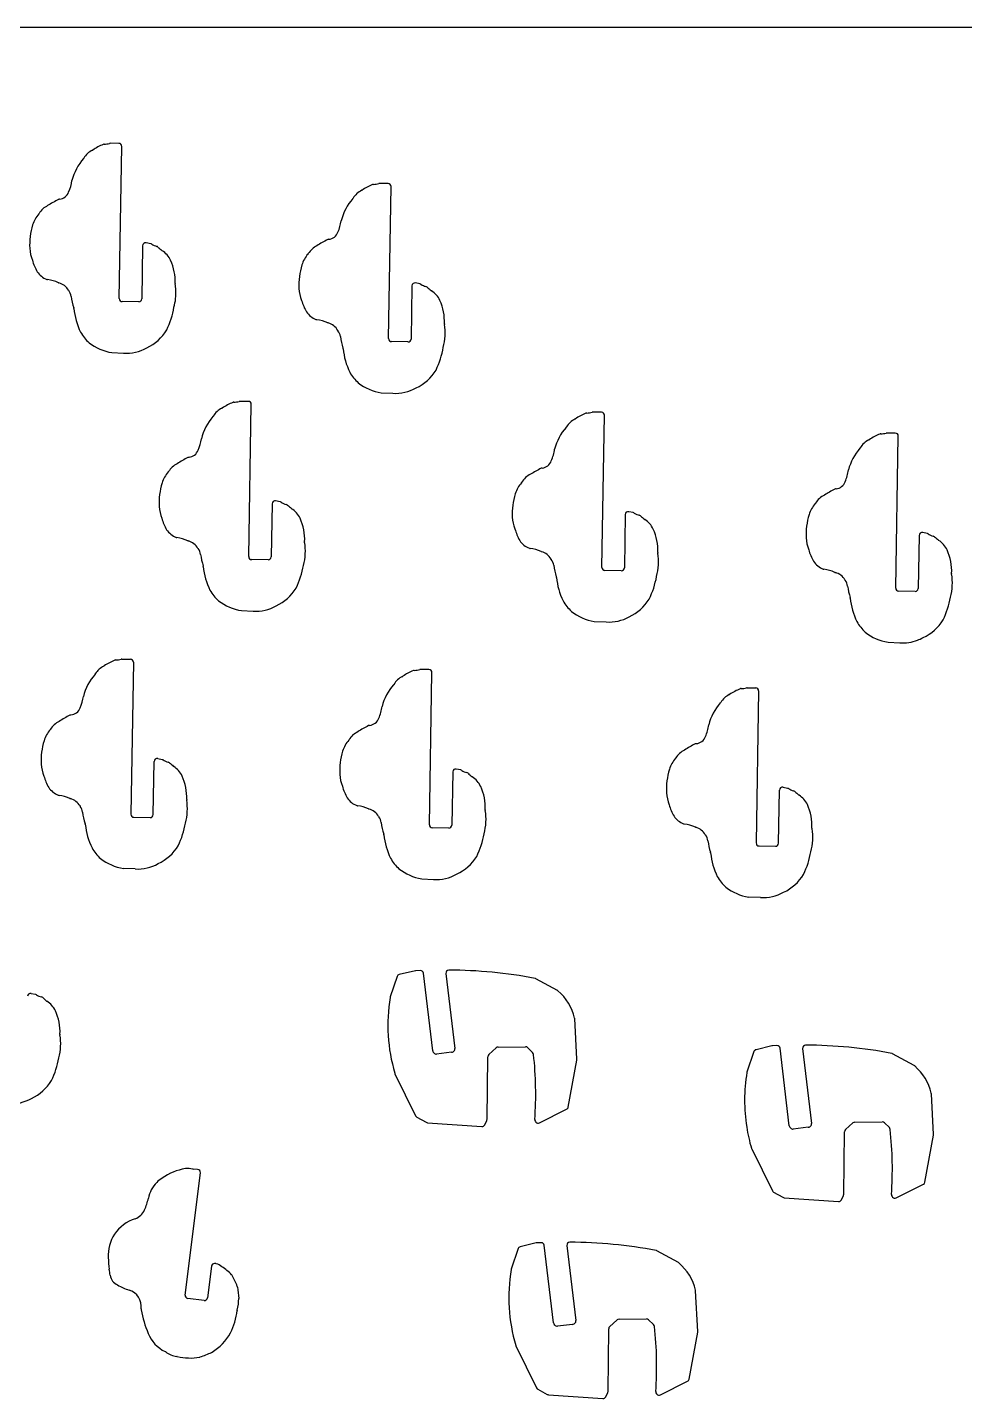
# Model space of a CAD drawing. Extents: x 0 to 821, y 0 to 548.
# Drawn here: x 417.8 to 543.2, y 364.7 to 548.2 of the extents above; entities that cross this region are included whole.
import ezdxf

# ---------------------------------------------------------------- set-up
doc = ezdxf.new("R2010")
doc.units = 0
doc.header["$MEASUREMENT"] = 0
doc.layers.add('WHITE', color=7, linetype='CONTINUOUS')

msp = doc.modelspace()

# ---------------------------------------------------------------- linework, layer by layer
at = {"layer": 'WHITE', "linetype": 'Continuous'}
for p, q in [((820.574183, 548.229817), (0, 548.229817)), ((429.993925, 532.710281), (428.854022, 532.720402)), ((430.053925, 511.950281), (430.393863, 532.300346)), ((466.043925, 527.340281), (464.90432, 527.35032)), ((466.103925, 506.580281), (466.433925, 526.930281)), ((434.253925, 519.280281), (433.653866, 519.400046)), ((433.173925, 519.010281), (433.05386, 511.90022)), ((470.293925, 513.910281), (469.703949, 514.030092)), ((469.223925, 513.650281), (469.103925, 506.530281)), ((432.653925, 511.510281), (430.453987, 511.540219)), ((429.073925, 504.710281), (430.624208, 504.640196)), ((468.693925, 506.140281), (466.493864, 506.180345)), ((465.113925, 499.340281), (466.663123, 499.269863)), ((447.323925, 498.180281), (446.184022, 498.190402)), ((447.383925, 477.420281), (447.723863, 497.770346)), ((494.603925, 496.730281), (493.463925, 496.740281)), ((494.663863, 475.970344), (494.993925, 496.320281)), ((533.933925, 493.940281), (532.793925, 493.950281)), ((533.993986, 473.190216), (534.333925, 493.540281)), ((450.503925, 484.480281), (450.38386, 477.37022)), ((451.583925, 484.750281), (450.983866, 484.870046)), ((497.773949, 483.040091), (497.663925, 475.930281)), ((498.853545, 483.299729), (498.253925, 483.420281)), ((537.113972, 480.250071), (536.993925, 473.140281)), ((538.193904, 480.509827), (537.593925, 480.640281)), ((449.983925, 476.980281), (447.783987, 477.010219)), ((497.25399, 475.530342), (495.053925, 475.570281)), ((536.593925, 472.740281), (534.393925, 472.780281)), ((446.403925, 470.180281), (447.954208, 470.110196)), ((493.624078, 468.739665), (495.213925, 468.670281)), ((532.964078, 465.949665), (534.553925, 465.880281)), ((430.394022, 463.700402), (431.533925, 463.690281)), ((431.933863, 463.280346), (431.593925, 442.930281)), ((471.503864, 462.290343), (470.363925, 462.300281)), ((471.563925, 441.530281), (471.903925, 461.880281)), ((514.10442, 459.86033), (515.243925, 459.850281)), ((515.633987, 459.450218), (515.303925, 439.100281)), ((434.59386, 442.88022), (434.713925, 450.000281)), ((435.193949, 450.380092), (435.783925, 450.260281)), ((474.683949, 448.600091), (474.563925, 441.480281)), ((475.753545, 448.859729), (475.163925, 448.980281)), ((518.303987, 439.050342), (518.423925, 446.160281)), ((518.903971, 446.550069), (519.493925, 446.420281)), ((431.993925, 442.530281), (434.193925, 442.490281)), ((474.163862, 441.090219), (471.963925, 441.130281)), ((515.693925, 438.690281), (517.893925, 438.650281)), ((432.164208, 435.620196), (430.613925, 435.690281)), ((470.533745, 434.300047), (472.123925, 434.220281)), ((515.864382, 431.790471), (514.313925, 431.850281)), ((467.25387, 421.210334), (466.333925, 418.480281)), ((469.683542, 421.990358), (467.533925, 421.480281)), ((470.344232, 422.009726), (469.763925, 422.000281)), ((472.003856, 411.290451), (470.753925, 421.660281)), ((473.774304, 421.629831), (474.983925, 411.600281)), ((488.703654, 419.349902), (485.823925, 420.930281)), ((418.233866, 418.960046), (418.823925, 418.840281)), ((491.313984, 410.139875), (491.013925, 415.580281)), ((472.153712, 410.99015), (472.083925, 411.090281)), ((474.53437, 411.079659), (472.523925, 410.840281)), ((474.833479, 411.240214), (474.733925, 411.160281)), ((479.504121, 410.770259), (480.493925, 411.670281)), ((480.763647, 411.77003), (484.433925, 411.820281)), ((484.714057, 411.7098), (485.383925, 411.040281)), ((514.993925, 411.170281), (514.074324, 408.440078)), ((517.423925, 411.950281), (515.283975, 411.430223)), ((518.093925, 411.970281), (517.5139, 411.960501)), ((519.743925, 401.250281), (518.504232, 411.619726)), ((521.523925, 411.590281), (522.733693, 401.560434)), ((479.283941, 402.110102), (479.373925, 410.480281)), ((490.144019, 403.749936), (491.303925, 410.040281)), ((536.453925, 409.310281), (533.573925, 410.890281)), ((466.953925, 408.210279), (469.723925, 402.570281)), ((539.063925, 400.100281), (538.754232, 405.529819)), ((469.893925, 402.400281), (471.143925, 401.710281)), ((478.974209, 401.37963), (479.243925, 401.940281)), ((486.303535, 401.630197), (489.933925, 403.460281)), ((471.314257, 401.660007), (478.583925, 401.150281)), ((485.763558, 401.799685), (485.823925, 401.730281)), ((519.903925, 400.950281), (519.824302, 401.049834)), ((522.283925, 401.040281), (520.27419, 400.79974)), ((522.573925, 401.190281), (522.473511, 401.119632)), ((527.023925, 392.070281), (527.124161, 400.430214)), ((527.253925, 400.730281), (528.243615, 401.630085)), ((528.503925, 401.730281), (532.173783, 401.78027)), ((532.463925, 401.660281), (533.133635, 400.999731)), ((537.893925, 393.700281), (539.053994, 399.999973)), ((514.703925, 398.170281), (517.473924, 392.530282)), ((438.873925, 378.590281), (440.904053, 394.950345)), ((440.533925, 395.400281), (439.954247, 395.440226)), ((534.053925, 391.590281), (537.683923, 393.42028)), ((517.643925, 392.360281), (518.894375, 391.670328)), ((519.053925, 391.620281), (526.334209, 391.109627)), ((526.723925, 391.340281), (526.98394, 391.900099)), ((533.503925, 391.760281), (533.563591, 391.68994)), ((485.873925, 385.580281), (483.724161, 385.059569)), ((486.543925, 385.600281), (485.95354, 385.590358)), ((483.443925, 384.800281), (482.523925, 382.07028)), ((488.193925, 374.880281), (486.944155, 385.249829)), ((489.973925, 385.220281), (491.173465, 375.189548)), ((504.903925, 382.940281), (502.013523, 384.520427)), ((442.383925, 382.460281), (441.853925, 378.220281)), ((442.933925, 382.800281), (442.803498, 382.809592)), ((441.403925, 377.870281), (439.223925, 378.140281)), ((507.503925, 373.730281), (507.204232, 379.159819)), ((488.343925, 374.580281), (488.274302, 374.679834)), ((490.723925, 374.670281), (488.71419, 374.42974)), ((491.023925, 374.820281), (490.924371, 374.749658)), ((495.693925, 374.360281), (496.683646, 375.260029)), ((496.953925, 375.360281), (500.624245, 375.409804)), ((500.913925, 375.290281), (501.573924, 374.63028)), ((495.473925, 365.700281), (495.564123, 374.070263)), ((506.333925, 367.340281), (507.493994, 373.629973)), ((483.143925, 371.800281), (485.913924, 366.160282)), ((502.503925, 365.220281), (506.124022, 367.049938)), ((486.083925, 365.990281), (487.334256, 365.300007)), ((487.504257, 365.250007), (494.774209, 364.739627)), ((495.163925, 364.970281), (495.43394, 365.530099)), ((501.953925, 365.390281), (502.013591, 365.31994))]:
    msp.add_line(p, q, dxfattribs=at)
for centre, radius, start, end in [((430.774661, 525.494983), 7.63159, 112.017063, 124.030621), ((428.068881, 532.201188), 0.400142, 94.994955, 112.817098), ((427.763878, 536.849088), 4.257857, 273.637897, 283.583461), ((428.852925, 532.320281), 0.400123, 89.8428, 102.859062), ((429.993925, 532.310281), 0.400062, 358.577, 90), ((430.720261, 525.931667), 7.23311, 138.967053, 165.604503), ((424.953211, 530.932872), 0.400643, 320.891914, 331.180243), ((427.650619, 529.327104), 2.73881, 115.920407, 148.95009), ((426.280304, 532.146943), 0.396355, 295.898724, 304.315621), ((417.893485, 528.561552), 5.879875, 336.212251, 351.868968), ((466.83793, 520.131875), 7.63348, 112.198939, 124.140009), ((464.109892, 526.831402), 0.399857, 93.673388, 112.974155), ((463.806509, 531.486582), 4.265199, 273.733935, 283.523184), ((464.896201, 526.949228), 0.401174, 88.840253, 103.304762), ((466.033925, 526.940281), 0.400125, 358.568, 88.567904), ((429.023769, 510.924712), 15.9476, 116.474306, 122.46237), ((422.115263, 524.857334), 0.397168, 98.91678, 120.382807), ((421.906718, 526.70226), 1.459976, 275.778086, 339.455607), ((466.770117, 520.572502), 7.24047, 139.023319, 165.705924), ((461.050034, 525.626205), 0.397299, 309.684227, 319.897118), ((463.705805, 523.970733), 2.7368, 116.038903, 149.244161), ((462.377915, 526.811621), 0.402285, 288.325679, 295.940708), ((422.364925, 520.582281), 4.09638, 138.99, 162.700206), ((418.95835, 523.522564), 0.403934, 321.350861, 331.561242), ((421.654484, 521.921067), 2.73234, 115.830731, 148.95408), ((427.352686, 519.101494), 9.29902, 163.127938, 182.661205), ((453.929634, 523.155611), 5.878237, 336.592406, 352.222855), ((433.572925, 519.009281), 0.39906, 78.2975, 179.856402), ((434.168565, 518.892211), 0.397347, 55.513841, 77.594767), ((465.184575, 505.623576), 15.9495, 116.958499, 122.930413), ((458.131885, 519.479182), 0.402241, 95.369219, 116.254656), ((457.957137, 521.333207), 1.460001, 275.388576, 339.43558), ((423.374803, 519.026104), 5.32305, 183.838668, 201.561038), ((435.597476, 521.08257), 2.218023, 237.125919, 256.082038), ((434.966892, 518.538422), 0.403108, 48.483358, 76.064789), ((454.151236, 539.653117), 28.125322, 227.731791, 229.14688), ((436.00971, 518.685993), 0.399309, 230.149732, 237.323112), ((434.172509, 515.781168), 3.03775, 25.098016, 57.736028), ((458.409203, 515.2016), 4.10641, 138.920919, 162.444775), ((455.003563, 518.153301), 0.400541, 320.75864, 331.10219), ((457.694762, 516.541681), 2.7366, 115.558443, 148.789584), ((424.270098, 518.615626), 6.04677, 194.810584, 210.568834), ((430.654873, 514.223035), 6.88465, 357.647376, 24.42349), ((463.403925, 513.739281), 9.31026, 163.136, 182.703772), ((421.404733, 517.137097), 2.83369, 214.296014, 248.010674), ((420.504943, 514.876605), 0.400911, 246.285193, 261.174727), ((419.861925, 509.555281), 4.95937, 65.558916, 83.2663), ((422.126071, 514.408716), 0.399431, 237.918626, 247.560948), ((421.434372, 512.018492), 2.091737, 29.555601, 75.060814), ((437.934033, 513.901372), 0.402213, 174.428307, 185.864192), ((430.413791, 512.613141), 7.228531, 4.098031, 9.934936), ((469.622925, 513.639281), 0.399122, 78.2871, 178.420817), ((470.208565, 513.522211), 0.397347, 55.513841, 77.594767), ((471.637476, 515.71257), 2.218023, 237.125919, 256.082038), ((423.588925, 513.270281), 0.40078, 213.294, 220.42897), ((421.958992, 512.007803), 1.661494, 8.044455, 37.116333), ((431.954205, 513.309096), 8.41819, 187.294009, 198.127692), ((430.453925, 511.940281), 0.400062, 178.567904, 270.009), ((430.405925, 512.709281), 7.23015, 344.521, 3.33364), ((459.426925, 513.657281), 5.33486, 183.839, 201.518283), ((471.006892, 513.168422), 0.403108, 48.483358, 76.064789), ((489.939925, 534.514281), 28.1295, 228.4273, 229.828), ((472.068865, 513.307436), 0.397538, 226.26232, 235.573399), ((470.217925, 510.405281), 3.04495, 25.1562, 57.718737), ((423.569925, 510.601281), 0.394017, 1.217043, 12.9971), ((433.428925, 511.597281), 9.51638, 185.957, 205.833598), ((432.653925, 511.910281), 0.400062, 270, 358.559), ((426.124439, 512.712346), 11.4142, 334.231062, 350.251548), ((460.306162, 513.278404), 6.05159, 195.114399, 210.903814), ((457.460661, 511.764197), 2.83701, 214.181549, 247.690471), ((466.690961, 508.874116), 6.8892, 357.471048, 24.213616), ((456.544861, 509.506641), 0.400911, 246.297992, 261.24022), ((455.915925, 504.184281), 4.95875, 65.605803, 83.424), ((458.121208, 509.060866), 0.393395, 246.433245, 255.722501), ((457.476066, 506.648032), 2.104233, 29.67611, 74.901092), ((466.443663, 507.315324), 7.23592, 344.72885, 9.34561), ((473.969925, 508.579281), 0.396485, 181.321402, 192.96), ((430.192455, 510.562085), 6.17082, 210.281647, 227.254853), ((431.084718, 510.982183), 6.22385, 295.190104, 328.714314), ((459.672925, 507.808281), 0.387184, 197.814, 205.788494), ((458.007672, 506.643097), 1.651425, 7.889614, 37.1267), ((468.004703, 507.945008), 8.43009, 187.327836, 198.144526), ((466.503925, 506.580281), 0.400062, 180, 268.559), ((468.703925, 506.540281), 0.400125, 268.567904, 358.568), ((430.124925, 511.384281), 6.75617, 232.415, 261.05074), ((431.008485, 510.121312), 5.49457, 265.98959, 299.734984), ((459.61768, 505.185028), 0.399528, 7.857605, 19.706781), ((469.478617, 506.20331), 9.51409, 185.81334, 205.681974), ((462.165857, 507.346213), 11.4236, 334.233241, 350.239023), ((466.229731, 505.217913), 6.18101, 210.507287, 227.374171), ((467.145812, 505.62176), 6.21933, 295.100318, 328.58754), ((466.180467, 506.011635), 6.75607, 232.245908, 260.917044), ((467.043207, 504.747261), 5.49057, 266.030526, 299.946843), ((443.610304, 497.616943), 0.396355, 295.898724, 304.315621), ((448.104661, 490.964983), 7.63159, 112.017063, 124.030621), ((445.398881, 497.671188), 0.400142, 94.994955, 112.817098), ((445.093878, 502.319088), 4.257857, 273.637897, 283.583461), ((446.182925, 497.790281), 0.400123, 89.8428, 102.859062), ((447.323925, 497.780281), 0.400062, 358.577, 90), ((448.052437, 491.40687), 7.23186, 139.011189, 165.724575), ((442.285925, 496.398281), 0.395043, 321.131422, 331.600888), ((444.978925, 494.796281), 2.73881, 115.881, 148.914), ((492.254863, 493.361762), 2.735603, 116.044382, 149.253296), ((490.871406, 496.172485), 0.397233, 297.324805, 305.827854), ((495.335196, 489.495195), 7.634951, 111.685127, 123.655446), ((492.668993, 496.221199), 0.399856, 94.965529, 112.800535), ((492.361625, 500.878007), 4.26718, 273.664847, 283.591721), ((493.453925, 496.340281), 0.400125, 88.567904, 102.924), ((494.593925, 496.330281), 0.400125, 358.567904, 88.5679), ((495.32729, 489.9567), 7.242196, 138.974128, 165.254947), ((489.574677, 494.984078), 0.397971, 316.568156, 325.7889), ((534.716118, 486.725955), 7.640189, 112.000109, 124.001622), ((532.009202, 493.441217), 0.39992, 95.026199, 112.829069), ((531.758182, 498.096043), 4.26192, 272.904842, 282.822272), ((532.792383, 493.550282), 0.400001, 89.779132, 102.762366), ((533.933925, 493.540281), 0.4, 0, 90), ((435.219925, 494.021281), 5.88297, 336.225614, 351.878), ((482.491251, 492.58674), 5.88517, 336.398369, 352.317334), ((534.650948, 487.15245), 7.238869, 138.808398, 165.134026), ((528.894411, 492.166395), 0.395484, 321.429304, 331.945497), ((531.587473, 490.565577), 2.737931, 115.848619, 148.885711), ((530.213094, 493.383352), 0.397233, 297.051038, 305.470042), ((446.356275, 476.39596), 15.9476, 116.484364, 122.471267), ((439.421654, 490.319444), 0.392789, 95.517526, 116.827457), ((439.232763, 492.168368), 1.465766, 275.917825, 339.274216), ((486.507925, 490.725281), 1.462463, 275.735, 340.223954), ((439.688728, 486.030195), 4.10592, 138.703975, 162.430952), ((436.308394, 489.017781), 0.405648, 316.760884, 325.770247), ((438.991684, 487.397163), 2.72975, 116.01538, 149.329739), ((486.262381, 485.947492), 2.735534, 114.82372, 149.160698), ((493.711808, 474.995186), 15.950708, 116.823136, 122.617504), ((486.694123, 488.869399), 0.402669, 95.708331, 116.533222), ((521.822873, 489.765485), 5.88028, 336.703614, 352.614885), ((444.687406, 484.597549), 9.30498, 163.311871, 182.820117), ((486.962211, 484.595609), 4.098045, 138.896698, 162.47459), ((483.559952, 487.538812), 0.401008, 321.602503, 331.880788), ((533.011925, 472.181281), 15.954112, 116.656573, 122.482), ((526.034594, 486.079447), 0.402837, 95.804397, 116.596288), ((525.843925, 487.940281), 1.467743, 275.863, 340.067475), ((450.902925, 484.479281), 0.39906, 78.2975, 179.856402), ((451.48351, 484.359871), 0.403116, 55.097055, 75.576005), ((452.936895, 486.538639), 2.216025, 236.511755, 255.817601), ((491.963459, 483.128746), 9.309485, 163.134637, 182.640697), ((526.317457, 481.835736), 4.104543, 139.337191, 162.931818), ((522.951246, 484.817207), 0.397555, 309.463264, 319.677682), ((525.607512, 483.162087), 2.737044, 115.156384, 149.288093), ((440.704803, 484.496104), 5.32305, 183.838668, 201.561038), ((452.313351, 484.000744), 0.397666, 51.028429, 78.306588), ((471.460961, 505.141527), 28.125999, 227.787098, 229.202652), ((453.33971, 484.155993), 0.399309, 230.149732, 237.323112), ((451.502509, 481.251168), 3.03775, 25.098016, 57.736028), ((487.973925, 483.059281), 5.322216, 183.872531, 201.259), ((498.173104, 483.029244), 0.399302, 78.322317, 178.443384), ((498.770325, 482.911008), 0.39753, 55.766759, 77.916054), ((500.196374, 485.103282), 2.21785, 237.169681, 256.113371), ((499.566136, 482.559093), 0.403239, 48.394897, 75.941639), ((518.511667, 503.904299), 28.1371, 228.408646, 229.8095), ((531.291668, 480.315708), 9.305816, 162.974287, 182.439736), ((441.600098, 484.085626), 6.04677, 194.810584, 210.568834), ((438.734733, 482.607097), 2.83369, 214.296014, 248.010674), ((447.982907, 479.692865), 6.88651, 357.644458, 24.418012), ((488.86781, 482.640725), 6.045856, 194.474947, 210.412181), ((500.657413, 482.666201), 0.396989, 220.139284, 228.323632), ((498.773373, 479.799326), 3.038319, 25.147074, 57.777151), ((495.25487, 478.242956), 6.885248, 357.646395, 24.428851), ((437.837539, 480.345454), 0.400911, 245.879368, 260.803907), ((437.163078, 475.022286), 4.965072, 65.222399, 82.938374), ((439.406704, 479.902226), 0.406005, 246.363827, 255.290012), ((438.764372, 477.488492), 2.091737, 29.555601, 75.060814), ((447.733925, 478.150281), 7.22697, 344.675, 9.397132), ((455.264062, 479.371695), 0.402275, 174.560647, 185.909463), ((486.012709, 481.161603), 2.839917, 213.837885, 247.892477), ((527.314016, 480.267882), 5.331119, 183.746095, 201.205629), ((537.518123, 480.243243), 0.404209, 79.191302, 179.032095), ((538.118692, 480.117819), 0.399158, 59.052258, 79.139038), ((539.545925, 482.309281), 2.216381, 236.542, 255.83672), ((538.892925, 479.776281), 0.399543, 47.351435, 73.9208), ((557.625978, 501.296066), 28.1318, 228.983155, 230.39955), ((539.946016, 479.918903), 0.3908, 229.829244, 237.203395), ((538.103503, 477.023192), 3.041407, 24.831604, 57.573991), ((440.921721, 478.735962), 0.40078, 212.55842, 219.714535), ((439.285147, 477.474718), 1.665735, 8.131028, 37.116205), ((449.284024, 478.780507), 8.41819, 187.303689, 198.136694), ((447.783925, 477.410281), 0.400062, 178.567904, 270.009), ((449.983925, 477.380281), 0.400062, 270, 358.559), ((485.111221, 478.893781), 0.399974, 245.273553, 260.28143), ((484.46382, 473.576874), 4.95671, 65.571466, 83.281618), ((486.657814, 478.456933), 0.394358, 248.566317, 259.211634), ((486.02703, 476.045094), 2.09967, 29.52024, 74.61734), ((488.211084, 477.256965), 0.398566, 206.413167, 214.786914), ((495.003925, 476.704281), 7.236492, 344.415648, 9.34928), ((502.531941, 477.968508), 0.397719, 181.19669, 192.879336), ((528.187163, 479.898388), 6.047647, 194.937353, 210.818581), ((534.594905, 475.453815), 6.88486, 357.639788, 24.422465), ((440.898909, 476.072038), 0.395097, 1.10411, 12.871176), ((450.758925, 477.067281), 9.51638, 185.957, 205.833598), ((443.45163, 478.173743), 11.4172, 334.230853, 350.249955), ((486.568112, 476.029944), 1.65232, 7.998616, 37.227768), ((496.565531, 477.328545), 8.429194, 187.283759, 198.100128), ((495.063925, 475.970281), 0.400125, 179.991, 268.567904), ((497.263925, 475.930281), 0.4, 268.577, 0), ((525.355622, 478.360739), 2.831159, 213.45313, 247.750178), ((524.412967, 476.113579), 0.394978, 250.883482, 265.794496), ((523.770925, 470.793281), 4.964386, 65.197, 82.906145), ((526.004782, 475.667015), 0.397264, 247.611015, 256.778944), ((525.373367, 473.260267), 2.09109, 29.486056, 75.018604), ((488.178149, 474.571727), 0.39989, 8.343059, 20.194952), ((498.036, 475.600551), 9.511863, 185.857919, 205.539837), ((490.733696, 476.757854), 11.416816, 333.872787, 349.922549), ((527.525867, 474.514856), 0.401459, 214.144271, 221.22602), ((525.893843, 473.249893), 1.6643, 7.612865, 36.947785), ((535.891925, 474.557281), 8.418907, 187.417738, 198.186), ((534.342823, 473.89691), 7.230282, 344.625646, 9.494134), ((541.873925, 475.130281), 0.401929, 174.289, 185.820436), ((447.522455, 476.032085), 6.17082, 210.281647, 227.254853), ((448.421054, 476.457872), 6.22647, 295.117852, 328.560497), ((495.693925, 475.001281), 6.219678, 294.909365, 328.269986), ((527.508927, 471.841788), 0.394638, 359.678377, 12.878068), ((537.371863, 472.826873), 9.51964, 185.952962, 205.558376), ((534.393925, 473.180281), 0.4, 178.577, 270), ((536.593925, 473.140281), 0.4, 270, 0), ((530.071787, 473.962042), 11.415956, 333.901235, 350.001542), ((447.454925, 476.854281), 6.75617, 232.415, 261.05074), ((448.338925, 475.591281), 5.49457, 265.985, 299.73418), ((494.81377, 474.578291), 6.181411, 209.871282, 226.697569), ((494.735327, 475.408967), 6.761246, 232.016842, 260.5402), ((495.622134, 474.144265), 5.489184, 265.735201, 299.361178), ((534.140282, 471.792402), 6.175207, 209.839294, 226.814468), ((535.040702, 472.226178), 6.221724, 294.834748, 328.116884), ((534.075262, 472.619018), 6.761286, 232.017203, 260.540817), ((534.953203, 471.361188), 5.495431, 265.833419, 290.678661), ((534.927925, 471.352281), 5.49609, 290.958, 299.734), ((429.185852, 460.31173), 2.73234, 115.862607, 148.981643), ((427.818898, 463.126263), 0.396589, 296.195335, 304.538791), ((432.328925, 456.482281), 7.633541, 112.207, 124.149999), ((429.599892, 463.181402), 0.399857, 93.673388, 112.974155), ((429.311072, 467.838602), 4.266291, 273.53701, 283.463783), ((430.396954, 463.30029), 0.400123, 90.419737, 103.37508), ((431.533925, 463.290281), 0.4, 358.577, 90), ((432.250825, 456.893309), 7.238283, 138.808515, 165.464818), ((426.49396, 461.91379), 0.400431, 320.721517, 331.013508), ((469.168418, 458.922012), 2.73771, 116.111234, 149.300124), ((467.8468, 461.761131), 0.398299, 287.038882, 294.786729), ((472.301865, 455.083482), 7.634138, 112.22515, 124.173323), ((469.56523, 461.781131), 0.398968, 92.995113, 112.232419), ((469.270678, 466.437947), 4.26718, 273.677592, 283.599277), ((470.362383, 461.900282), 0.400001, 89.779132, 102.762366), ((471.503925, 461.890281), 0.400125, 358.567904, 90.0087), ((472.221519, 455.503103), 7.239254, 138.811007, 165.140177), ((466.488276, 460.54783), 0.397971, 315.819662, 325.028527), ((512.894925, 456.481281), 2.732337, 115.841, 148.959708), ((511.525452, 459.300544), 0.401954, 296.366722, 304.720728), ((516.045375, 452.646282), 7.64225, 112.233843, 124.158293), ((513.307548, 459.351259), 0.399857, 93.336967, 112.637718), ((513.060726, 464.005323), 4.260754, 273.007499, 282.789369), ((514.093925, 459.460281), 0.400247, 88.4972, 102.995618), ((515.233925, 459.450281), 0.400125, 359.991, 88.567904), ((423.447137, 457.683207), 1.460001, 275.388576, 339.43558), ((419.423343, 459.506246), 5.875086, 336.572352, 352.21012), ((459.392873, 458.115485), 5.88028, 336.703614, 352.614885), ((515.967282, 453.076692), 7.24195, 138.977312, 165.469994), ((510.223925, 458.114281), 0.398785, 314.531873, 325.814), ((423.183925, 452.891281), 2.736657, 115.539, 148.778513), ((430.674575, 441.973576), 15.9495, 116.958499, 122.930413), ((423.621885, 455.829182), 0.402241, 95.369219, 116.254656), ((463.419376, 456.28423), 1.46056, 275.299602, 340.21771), ((423.90274, 451.557068), 4.10493, 139.011068, 162.672032), ((420.493796, 454.495619), 0.396101, 321.593437, 332.026233), ((463.167781, 451.502678), 2.742171, 114.883904, 149.126314), ((470.611808, 440.555186), 15.950708, 116.823136, 122.617504), ((463.593627, 454.429349), 0.402492, 95.610228, 116.466882), ((507.15246, 453.849236), 1.466448, 275.548388, 339.265073), ((503.12969, 455.66574), 5.878199, 336.58748, 352.45204), ((428.892641, 450.079345), 9.3088, 163.136984, 182.645347), ((468.864032, 448.690634), 9.310143, 163.146202, 182.652143), ((463.868166, 450.150411), 4.105949, 138.896655, 162.429228), ((460.461925, 453.101281), 0.400922, 321.151, 331.473671), ((506.904402, 449.060546), 2.74113, 115.729665, 149.04533), ((514.312186, 438.101407), 15.9451, 116.674009, 122.629968), ((507.332925, 451.989281), 0.402161, 95.518, 116.383669), ((424.909802, 450.037962), 5.3302, 184.177124, 201.899287), ((435.112925, 449.989281), 0.399152, 78.2871, 178.420817), ((435.698565, 449.872211), 0.397347, 55.513841, 77.594767), ((437.128116, 452.067449), 2.222468, 237.180339, 256.104515), ((436.497925, 449.523281), 0.398588, 48.139, 75.994835), ((455.42526, 470.868417), 28.129652, 228.439894, 229.840695), ((507.616925, 447.725281), 4.10972, 139.029, 162.666139), ((504.221525, 450.690712), 0.398537, 317.197375, 326.453183), ((425.810221, 449.59516), 6.04677, 194.806017, 210.564014), ((437.558865, 449.657436), 0.397538, 226.26232, 235.573399), ((435.712748, 446.760658), 3.03775, 25.108643, 57.741482), ((432.194873, 445.203035), 6.88465, 357.647376, 24.42349), ((464.883807, 448.624008), 5.332396, 183.916033, 201.260753), ((475.083104, 448.589244), 0.399302, 78.322317, 178.443384), ((475.671485, 448.470221), 0.398059, 55.94627, 78.103076), ((477.099925, 450.666281), 2.221792, 237.139, 256.039143), ((476.468166, 448.123064), 0.398717, 48.199498, 76.107726), ((495.414047, 469.451746), 28.1295, 228.388539, 229.790601), ((477.528048, 448.258219), 0.397971, 226.503388, 235.641498), ((475.683373, 445.359326), 3.038319, 25.147074, 57.777151), ((512.603702, 446.249547), 9.31002, 163.140285, 182.643253), ((422.944925, 448.109281), 2.829523, 214.162, 247.758675), ((465.765089, 448.231657), 6.050353, 194.757968, 210.729127), ((472.164905, 443.803815), 6.88486, 357.639788, 24.422465), ((518.827925, 446.153281), 0.404061, 79.1505, 179.007351), ((519.428947, 446.024445), 0.401133, 59.339695, 80.677872), ((520.859537, 448.213204), 2.214135, 236.376707, 255.464766), ((520.210741, 445.686548), 0.394531, 48.15255, 76.350403), ((539.144925, 467.030281), 28.13718, 228.42733, 229.828), ((422.033925, 445.860281), 0.403016, 246.615, 262.80309), ((421.401925, 440.535281), 4.959428, 65.558916, 83.2663), ((423.661925, 445.391281), 0.399449, 238.618, 248.188559), ((422.978773, 442.996544), 2.093334, 29.885127, 75.199962), ((431.933925, 443.666281), 7.235874, 344.721, 9.337331), ((439.474033, 444.881372), 0.402213, 174.428307, 185.864192), ((462.923925, 446.712281), 2.835485, 213.675217, 247.611), ((462.004559, 444.460005), 0.402919, 246.499953, 262.780604), ((461.372227, 439.135143), 4.95937, 65.568743, 83.264126), ((508.626841, 446.166575), 5.33451, 183.722931, 201.511563), ((509.506162, 445.788404), 6.05159, 195.114399, 210.903814), ((521.227728, 445.855283), 0.400149, 234.281845, 242.721738), ((519.407241, 442.937601), 3.04041, 24.957537, 57.422148), ((515.892983, 441.373647), 6.88672, 357.553622, 24.417443), ((425.147237, 444.224512), 0.398943, 207.617691, 215.979335), ((423.491721, 443.007849), 1.655573, 7.369451, 36.393042), ((433.492925, 444.293281), 8.427863, 187.315, 198.137132), ((431.993925, 442.930281), 0.4, 180, 270), ((434.193925, 442.890281), 0.4, 270, 358.559), ((463.578925, 444.015281), 0.396593, 246.916083, 256.139), ((462.938502, 441.604024), 2.09838, 29.57735, 74.934362), ((465.119369, 442.82038), 0.399124, 206.903528, 215.329949), ((463.462154, 441.604528), 1.65634, 7.479436, 36.492101), ((471.913766, 442.263713), 7.226929, 344.394403, 9.370608), ((479.444093, 443.482007), 0.401995, 174.536234, 185.940811), ((506.660435, 444.27453), 2.83701, 214.189675, 247.701893), ((425.108286, 441.530811), 0.4004, 8.506698, 20.304103), ((434.972139, 442.576227), 9.51908, 185.946571, 205.825027), ((427.664891, 443.693283), 11.4142, 334.225841, 350.245829), ((473.465584, 442.888134), 8.429116, 187.279146, 198.097356), ((471.963925, 441.530281), 0.4, 180, 270), ((474.163925, 441.490281), 0.400125, 269.991, 358.567904), ((505.710522, 442.024417), 0.395533, 251.344623, 266.10886), ((505.086537, 436.701538), 4.964303, 65.262305, 83.091303), ((507.316512, 441.572878), 0.393395, 247.177419, 256.440041), ((506.671656, 439.172757), 2.092002, 29.417294, 74.683062), ((515.644128, 439.827024), 7.23592, 344.714895, 9.330724), ((523.171792, 441.093744), 0.398614, 182.020263, 193.571521), ((432.624718, 441.962183), 6.22385, 295.190104, 328.714314), ((465.078149, 440.131727), 0.39989, 8.343059, 20.194952), ((474.945764, 441.165839), 9.522117, 185.883579, 205.542878), ((467.632151, 442.282745), 11.412257, 334.053767, 350.094507), ((508.828925, 440.420281), 0.400766, 213.294, 220.438014), ((507.203841, 439.160879), 1.655735, 7.961254, 37.130434), ((517.203026, 440.462489), 8.4279, 187.30957, 198.130539), ((515.703925, 439.090281), 0.400125, 178.567904, 268.568), ((517.903925, 439.050281), 0.400125, 268.567904, 0.00873), ((431.736428, 441.546841), 6.17701, 210.30951, 227.257733), ((431.664925, 442.364281), 6.756247, 232.415, 261.05074), ((471.699925, 440.154281), 6.176565, 210.063932, 226.955042), ((472.605596, 440.570591), 6.223623, 294.776022, 328.184314), ((508.814042, 437.707161), 0.402062, 6.065402, 19.272905), ((518.67602, 438.721348), 9.51193, 185.863355, 205.679159), ((511.365857, 439.856213), 11.4236, 334.233241, 350.239023), ((432.548485, 441.101312), 5.49457, 265.98959, 299.734984), ((471.641436, 440.960881), 6.75231, 231.995974, 260.558167), ((472.507787, 439.69822), 5.491373, 265.991597, 299.522483), ((516.345812, 438.13176), 6.21933, 295.100318, 328.58754), ((515.438062, 437.716758), 6.17853, 210.299865, 227.252045), ((515.383875, 438.530093), 6.76496, 232.271239, 260.899849), ((516.258796, 437.271218), 5.49492, 265.883895, 299.733354), ((474.172749, 421.678281), 0.40138, 89.903849, 186.933058), ((473.921026, 358.869502), 63.210662, 79.24798, 89.771221), ((467.636925, 421.093281), 0.400472, 104.903769, 163.008), ((469.772925, 421.600281), 0.400101, 91.288938, 102.906), ((470.355894, 421.608513), 0.401383, 7.410232, 91.66504), ((485.633925, 420.580281), 0.398246, 61.504361, 78.4686), ((418.152925, 418.569281), 0.399001, 78.2975, 179.856402), ((418.736925, 418.443281), 0.406421, 55.9998, 77.639394), ((420.192925, 420.626281), 2.217644, 236.352431, 255.406), ((419.555506, 418.09462), 0.39353, 50.909715, 78.471464), ((438.699132, 439.242719), 28.132827, 227.805252, 229.221423), ((488.562925, 414.685281), 22.560324, 170.470453, 196.52), ((466.704925, 418.323281), 0.402852, 157.062862, 166.067), ((488.509889, 419.002424), 0.397851, 48.497236, 60.854507), ((484.181114, 413.987503), 7.022604, 13.692923, 49.160118), ((420.554925, 418.267281), 0.400705, 234.901807, 243.209), ((418.752585, 415.341006), 3.03775, 25.101394, 57.73299), ((415.232907, 413.782865), 6.88651, 357.644458, 24.418012), ((490.61287, 415.5593), 0.401603, 2.994617, 13.035117), ((414.983925, 412.240281), 7.226984, 344.675, 9.397132), ((422.514062, 413.461695), 0.402275, 174.560647, 185.909463), ((472.405925, 411.335281), 0.40461, 186.362, 217.266402), ((474.489453, 411.478118), 0.400982, 276.431539, 307.566499), ((474.594337, 411.551598), 0.392618, 307.52416, 7.122798), ((480.758925, 411.368281), 0.401782, 89.3265, 131.266416), ((484.437422, 411.418758), 0.401538, 46.453768, 90.499003), ((485.107925, 410.752281), 0.398898, 6.91123, 46.218875), ((515.372925, 411.039281), 0.400934, 102.818, 160.932474), ((517.513904, 411.55928), 0.401221, 90.000618, 102.959657), ((518.105853, 411.568842), 0.401616, 7.278854, 91.701924), ((521.922599, 411.638282), 0.401554, 89.75678, 186.865481), ((521.655755, 348.830503), 63.2099, 79.242821, 89.756577), ((410.70163, 412.263743), 11.4172, 334.230853, 350.249955), ((472.470925, 411.241281), 0.404487, 218.368, 277.52912), ((479.775723, 410.474096), 0.401846, 132.522986, 179.118098), ((437.853925, 405.513281), 47.942412, 355.905, 6.331349), ((490.915058, 410.129863), 0.399051, 347.027246, 1.437668), ((533.391875, 410.537268), 0.39719, 62.719731, 81.044917), ((536.257323, 408.964718), 0.397575, 47.941523, 60.363123), ((531.922925, 403.961281), 7.0173, 13.5868, 49.032607), ((467.32173, 408.367064), 0.399827, 194.01571, 203.087216), ((536.313925, 404.633281), 22.5616, 170.467, 189.062), ((514.459379, 408.346993), 0.396146, 166.409816, 176.694517), ((415.671054, 410.547872), 6.22647, 295.117852, 328.560497), ((538.352975, 405.518347), 0.401421, 1.63761, 13.164782), ((415.588925, 409.681281), 5.494513, 265.985, 299.73418), ((489.750311, 403.814482), 0.398964, 297.401645, 350.689587), ((470.078925, 402.755281), 0.400312, 207.525226, 242.474774), ((478.884925, 402.114281), 0.398945, 334.141475, 359.4), ((486.074879, 402.054756), 0.40247, 175.019825, 219.328347), ((471.339925, 402.061281), 0.402016, 240.82081, 266.34), ((478.6126, 401.548233), 0.398984, 265.878572, 335.002341), ((486.128162, 401.989002), 0.399371, 220.377665, 296.048005), ((536.322771, 404.589256), 22.563447, 188.948064, 196.369242), ((520.142856, 401.29391), 0.40131, 186.241426, 217.459365), ((520.218008, 401.192173), 0.396434, 217.601729, 278.147296), ((522.229092, 401.437444), 0.40093, 277.860609, 307.562779), ((522.334683, 401.513101), 0.401808, 306.54209, 6.765146), ((527.526134, 400.434473), 0.401995, 132.620968, 180.607095), ((528.50922, 401.328284), 0.402031, 90.754664, 131.349948), ((532.17903, 401.382173), 0.398132, 44.309277, 90.755099), ((532.842983, 400.720678), 0.402926, 5.567703, 43.833679), ((485.604099, 395.475722), 47.932057, 355.901175, 6.329173), ((538.665925, 400.089281), 0.398213, 347.04, 1.583149), ((515.036925, 398.374281), 0.390519, 201.638, 211.492161), ((440.094925, 388.150281), 7.45533, 99.1928, 125.236615), ((439.218597, 392.489127), 3.03708, 77.14722, 95.947908), ((439.98912, 395.839478), 0.400771, 256.297547, 265.008011), ((440.504925, 394.999281), 0.402117, 353.01, 85.863616), ((437.894292, 390.821652), 4.015438, 134.826403, 169.690931), ((437.882925, 390.811281), 4.01481, 121.36, 134.607), ((537.500925, 393.776281), 0.400281, 297.205, 349.055004), ((426.980538, 392.971444), 7.1087, 335.20617, 348.385233), ((517.828925, 392.715281), 0.400312, 207.525, 242.474774), ((519.090925, 392.018281), 0.399628, 240.539, 264.688774), ((526.361356, 391.50832), 0.399616, 266.104681, 335.13375), ((526.624925, 392.074281), 0.399038, 334.119, 359.425625), ((533.815004, 392.016226), 0.402838, 175.235867, 219.446268), ((533.871824, 391.9504), 0.403543, 220.198236, 296.824274), ((431.344068, 390.950945), 2.300088, 291.410065, 335.315519), ((433.755385, 383.83111), 5.22067, 107.520795, 146.264264), ((433.611632, 383.94284), 5.03909, 146.412988, 183.78683), ((485.96373, 385.1903), 0.400187, 91.459039, 102.968097), ((486.545866, 385.198732), 0.401553, 7.310627, 90.277066), ((490.366925, 385.273281), 0.396585, 90.429, 187.680573), ((490.105868, 322.460481), 63.2099, 79.243125, 89.766059), ((437.621925, 383.511281), 9.03892, 179.374, 189.369874), ((483.824403, 384.670146), 0.402118, 104.435254, 161.117831), ((501.826233, 384.16904), 0.398183, 61.942318, 78.813081), ((421.640925, 380.571281), 7.21377, 5.31619, 11.745), ((442.778267, 382.413259), 0.397136, 86.357402, 173.200077), ((442.921623, 382.397814), 0.402655, 76.793161, 88.249306), ((442.484514, 380.834781), 2.02537, 49.729069, 74.856505), ((439.056175, 375.24602), 8.56387, 45.169996, 56.413085), ((504.752973, 378.275568), 22.5604, 170.471741, 196.520626), ((482.894925, 381.913281), 0.402852, 157.063, 166.098373), ((504.679925, 382.610281), 0.398831, 44.5753, 55.831815), ((500.37085, 377.578588), 7.02214, 13.689018, 49.148645), ((430.526841, 381.515798), 1.72551, 189.209387, 245.96933), ((433.781491, 386.780953), 7.90324, 239.952258, 252.112976), ((444.819294, 381.032632), 0.397036, 29.727284, 46.269496), ((434.734704, 375.47045), 11.9138, 21.049668, 28.907317), ((430.696958, 377.055514), 2.300076, 351.871007, 73.399533), ((439.273925, 378.540281), 0.403113, 172.874984, 262.875), ((441.453925, 378.270281), 0.403113, 262.874984, 352.875), ((441.055034, 377.994651), 4.98153, 343.618557, 1.680027), ((445.491175, 379.584745), 0.398062, 9.387779, 24.467643), ((564.428467, 390.712157), 119.059612, 185.331355, 186.061138), ((506.803001, 379.147484), 0.401421, 1.760978, 13.382262), ((433.364008, 376.665784), 0.39538, 170.61194, 189.594482), ((447.294833, 379.237776), 14.5616, 190.436982, 203.335398), ((437.157925, 377.472281), 8.71853, 333.118, 353.729893), ((446.226793, 376.497719), 0.40309, 166.808422, 176.820202), ((488.592856, 374.92391), 0.40131, 186.241426, 217.459365), ((488.658008, 374.822173), 0.396434, 217.601729, 278.147296), ((490.682202, 375.068417), 0.400316, 275.982508, 307.224945), ((490.781196, 375.133491), 0.396255, 307.774669, 8.132755), ((495.966076, 374.06442), 0.401995, 132.609743, 179.167116), ((496.949304, 374.958276), 0.402031, 89.341494, 131.360194), ((500.628029, 375.008175), 0.401647, 44.617684, 90.539827), ((501.297925, 374.342281), 0.398898, 6.864452, 46.2189), ((454.04407, 369.105312), 47.942032, 355.902521, 6.328567), ((438.103006, 375.08107), 4.47857, 201.087113, 244.769542), ((438.455193, 377.220452), 7.45637, 302.613555, 330.335634), ((507.105925, 373.719281), 0.398213, 347.04, 1.583149), ((436.02065, 370.6617), 0.40682, 51.415261, 64.783885), ((438.037634, 373.252506), 2.87658, 232.195328, 264.338792), ((432.607521, 393.673201), 24.7854, 289.506632, 293.306663), ((442.266488, 371.286296), 0.403887, 291.409915, 300.908691), ((483.511925, 371.956281), 0.3997, 193.897, 202.972721), ((437.721417, 369.98844), 0.402826, 76.714693, 85.378898), ((439.52139, 377.090162), 6.92351, 255.723025, 280.843795), ((440.727794, 370.675), 0.396548, 284.02931, 293.160872), ((505.93976, 367.404195), 0.399313, 297.480637, 350.789573), ((486.268925, 366.345281), 0.400312, 207.525, 242.474774), ((487.529925, 365.651281), 0.402094, 240.881, 266.34), ((495.074925, 365.704281), 0.399038, 334.119, 359.425625), ((502.265004, 365.646226), 0.402838, 175.235867, 219.446268), ((502.321824, 365.5804), 0.403543, 220.198236, 296.824274), ((494.801356, 365.13832), 0.399616, 266.104681, 335.13375)]:
    msp.add_arc(centre, radius, start, end, dxfattribs=at)

doc.saveas('drawing.dxf')
